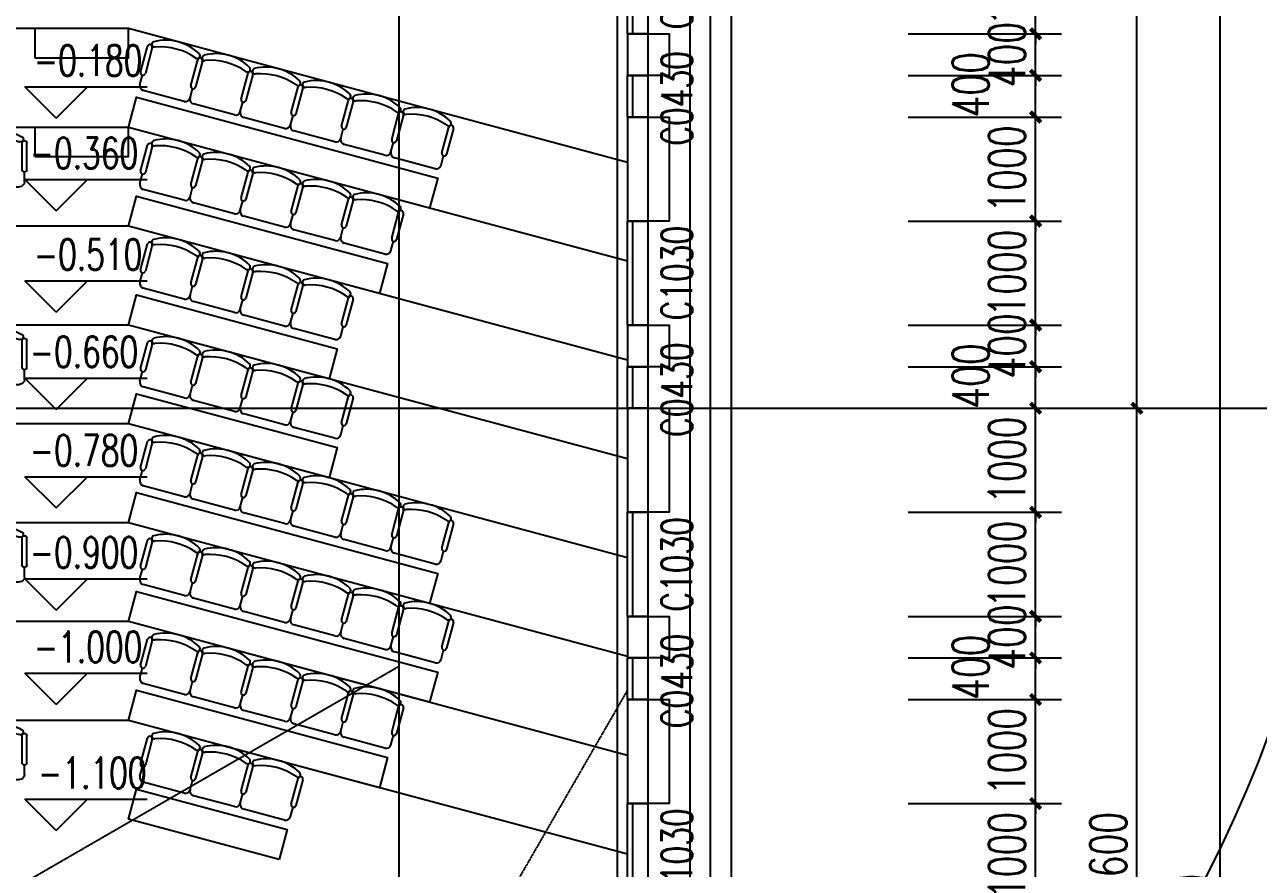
# Model space of a CAD drawing. Header units: millimetres. Extents: x 0 to 118900, y 0 to 84100.
# Drawn here: x 80800 to 92665, y 42568 to 50678 of the extents above; entities that cross this region are included whole.
import ezdxf

# ---------------------------------------------------------------- set-up
doc = ezdxf.new("R2010")
doc.units = ezdxf.units.MM
for name, pattern in [('DASH', [0.35, 0.25, -0.1]), ('DASHED2', [0.375, 0.25, -0.125]), ('DOTE', [2.42, 2, -0.2, 0.02, -0.2])]:
    doc.linetypes.add(name, pattern=pattern)
for name, color, linetype in [('AXIS', 3, 'Continuous'), ('DIM_ELEV', 3, 'Continuous'), ('DOTE', 1, 'DOTE'), ('EVTR', 6, 'Continuous'), ('FUR', 36, 'Continuous'), ('PUB_DIM', 3, 'Continuous'), ('PUB_TEXT', 7, 'Continuous'), ('RD-侧石线', 9, 'Continuous'), ('SEE', 5, 'Continuous'), ('STAIR', 201, 'Continuous'), ('WALL', 2, 'Continuous'), ('WINDOW', 4, 'Continuous'), ('WINDOW_TEXT', 7, 'Continuous'), ('排水', 7, 'Continuous')]:
    doc.layers.add(name, color=color, linetype=linetype)
doc.styles.add('_TCH_DIM', font='SIMPLEX', dxfattribs={"bigfont": 'GBCBIG'})
doc.styles.add('_TCH_WINDOW', font='SIMPLEX', dxfattribs={"height": 3.5, "bigfont": 'GBCBIG'})
doc.styles.add('DIM_FONT', font='SIMPLEX', dxfattribs={"width": 0.7, "bigfont": 'GBCBIG'})
doc.dimstyles.new('_TCH_ARCH&&100', dxfattribs={"dimtxt": 350, "dimasz": 100, "dimexe": 250, "dimexo": 300, "dimgap": 100, "dimtad": 1, "dimdec": 0, "dimzin": 0, "dimdsep": 46, "dimtxsty": 'DIM_FONT', "dimblk": 'ARCHTICK', "dimcen": 0.09, "dimclrt": 7, "dimazin": 2, "dimtfac": 1, "dimtdec": 0, "dimtix": 1, "dimtmove": 2, "dimatfit": 3, "dimldrblk": 'ARCHTICK', "dimfxl": 1, "dimtolj": 1, "dimtzin": 0, "dimarcsym": 0})

# ---------------------------------------------------------------- blocks, each defined once
blk = doc.blocks.new('A$C2A1F14C1')
for p, q in [((39, 208.6), (117, 208.6)), ((136.5, 228.1), (351.1, 228.1)), ((0, -169.6), (0, 169.6)), ((351.1, 189.1), (136.5, 189.1)), ((136.5, -189.1), (351.1, -189.1)), ((39, -208.6), (117, -208.6)), ((351.1, -228.1), (136.5, -228.1))]:
    blk.add_line(p, q)
for centre, radius, start, end in [((39, 169.6), 39, 90, 180), ((136.5, 208.6), 19.5, 90, 270), ((351.1, 208.6), 19.5, 270, 90), ((381.2, 177.5), 21.9, 31.89079, 201.23931), ((-116.1, 0), 506.2, 340.42457, 19.57543), ((68.4, 0), 381.6, 330.29121, 29.70879), ((39, -169.6), 39, 180, 270), ((136.5, -208.6), 19.5, 90, 270), ((351.1, -208.6), 19.5, 270, 90), ((381.2, -177.5), 21.9, 158.76069, 328.10921)]:
    blk.add_arc(centre, radius, start, end)
blk = doc.blocks.new('_ArchTick')
at = {"color": 0, "linetype": 'ByBlock', "const_width": 0.4}
blk.add_lwpolyline([(-0.5, -0.5), (0.5, 0.5)], dxfattribs=at)
blk = doc.blocks.new('*D77')
at = {"layer": 'AXIS', "color": 0, "lineweight": -2, "transparency": 16777216}
for p, q in [((796344, 1609853), (799594, 1609853)), ((799344, 1542653), (799344, 1609853)), ((796344, 1542653), (799594, 1542653))]:
    blk.add_line(p, q, dxfattribs=at)
at = {"layer": 'Defpoints', "color": 0, "transparency": 16777216}
for p in [(796044, 1609853), (799344, 1609853), (796044, 1542653)]:
    blk.add_point(p, dxfattribs=at)
at = {"layer": 'AXIS', "color": 0, "lineweight": -2, "transparency": 16777216, "xscale": 100, "yscale": 100, "zscale": 100}
for p, rotation in [((799344, 1609853), 90), ((799344, 1542653), 270)]:
    blk.add_blockref('_ArchTick', p, dxfattribs=dict(at, rotation=rotation))
at = {"layer": 'AXIS', "color": 7, "transparency": 16777216, "insert": (799069, 1576253), "char_height": 350, "attachment_point": 5, "rotation": 90, "style": 'DIM_FONT'}
blk.add_mtext('\\A1;67200', dxfattribs=at)
blk = doc.blocks.new('*D83')
at = {"layer": 'AXIS', "color": 0, "lineweight": -2, "transparency": 16777216}
for p, q in [((796344, 1581253), (798794, 1581253)), ((798544, 1572653), (798544, 1581253)), ((796344, 1572653), (798794, 1572653))]:
    blk.add_line(p, q, dxfattribs=at)
at = {"layer": 'Defpoints', "color": 0, "transparency": 16777216}
for p in [(796044, 1581253), (798544, 1581253), (796044, 1572653)]:
    blk.add_point(p, dxfattribs=at)
at = {"layer": 'AXIS', "color": 0, "lineweight": -2, "transparency": 16777216, "xscale": 100, "yscale": 100, "zscale": 100}
for p, rotation in [((798544, 1581253), 90), ((798544, 1572653), 270)]:
    blk.add_blockref('_ArchTick', p, dxfattribs=dict(at, rotation=rotation))
at = {"layer": 'AXIS', "color": 7, "transparency": 16777216, "insert": (798269, 1576953), "char_height": 350, "attachment_point": 5, "rotation": 90, "style": 'DIM_FONT'}
blk.add_mtext('\\A1;8600', dxfattribs=at)
blk = doc.blocks.new('*D84')
at = {"layer": 'AXIS', "color": 0, "lineweight": -2, "transparency": 16777216}
for p, q in [((796344, 1589853), (798794, 1589853)), ((798544, 1581253), (798544, 1589853)), ((796344, 1581253), (798794, 1581253))]:
    blk.add_line(p, q, dxfattribs=at)
at = {"layer": 'Defpoints', "color": 0, "transparency": 16777216}
for p in [(796044, 1589853), (798544, 1589853), (796044, 1581253)]:
    blk.add_point(p, dxfattribs=at)
at = {"layer": 'AXIS', "color": 0, "lineweight": -2, "transparency": 16777216, "xscale": 100, "yscale": 100, "zscale": 100}
for p, rotation in [((798544, 1589853), 90), ((798544, 1581253), 270)]:
    blk.add_blockref('_ArchTick', p, dxfattribs=dict(at, rotation=rotation))
at = {"layer": 'AXIS', "color": 7, "transparency": 16777216, "insert": (798269, 1585553), "char_height": 350, "attachment_point": 5, "rotation": 90, "style": 'DIM_FONT'}
blk.add_mtext('\\A1;8600', dxfattribs=at)
blk = doc.blocks.new('$WINLIB2D$00000004')
at = {"color": 0}
for points in [[(-0.5, 0.5), (-0.5, -0.5)], [(-0.5, 0.5), (0.5, 0.5)], [(0.5, -0.5), (0.5, 0.5)], [(-0.5, 0.241), (0.5, 0.241)], [(-0.5, -0.5), (0.5, -0.5)]]:
    blk.add_lwpolyline(points, dxfattribs=at)
blk = doc.blocks.new('*D243')
at = {"layer": 'Defpoints', "color": 0, "transparency": 16777216}
for p in [(88998, 43190), (90523, 43190), (88998, 42190)]:
    blk.add_point(p, dxfattribs=at)
at = {"layer": 'PUB_DIM', "color": 0, "lineweight": -2, "transparency": 16777216}
for p, q in [((89298, 43190), (90773, 43190)), ((90523, 43190), (90523, 43290)), ((90523, 42190), (90523, 43190)), ((89298, 42190), (90773, 42190)), ((90523, 42190), (90523, 42090))]:
    blk.add_line(p, q, dxfattribs=at)
at = {"layer": 'PUB_DIM', "color": 0, "lineweight": -2, "transparency": 16777216, "xscale": 100, "yscale": 100, "zscale": 100}
for p, rotation in [((90523, 43190), 270), ((90523, 42190), 90)]:
    blk.add_blockref('_ArchTick', p, dxfattribs=dict(at, rotation=rotation))
at = {"layer": 'PUB_DIM', "color": 7, "transparency": 16777216, "insert": (90248, 42690), "char_height": 350, "attachment_point": 5, "rotation": 90, "style": 'DIM_FONT'}
blk.add_mtext('\\A1;1000', dxfattribs=at)
blk = doc.blocks.new('*D244')
at = {"layer": 'Defpoints', "color": 0, "transparency": 16777216}
for p in [(88998, 44190), (90523, 44190), (88998, 43190)]:
    blk.add_point(p, dxfattribs=at)
at = {"layer": 'PUB_DIM', "color": 0, "lineweight": -2, "transparency": 16777216}
for p, q in [((90523, 44190), (90523, 44290)), ((89298, 44190), (90773, 44190)), ((90523, 43190), (90523, 44190)), ((89298, 43190), (90773, 43190)), ((90523, 43190), (90523, 43090))]:
    blk.add_line(p, q, dxfattribs=at)
at = {"layer": 'PUB_DIM', "color": 0, "lineweight": -2, "transparency": 16777216, "xscale": 100, "yscale": 100, "zscale": 100}
for p, rotation in [((90523, 44190), 270), ((90523, 43190), 90)]:
    blk.add_blockref('_ArchTick', p, dxfattribs=dict(at, rotation=rotation))
at = {"layer": 'PUB_DIM', "color": 7, "transparency": 16777216, "insert": (90248, 43690), "char_height": 350, "attachment_point": 5, "rotation": 90, "style": 'DIM_FONT'}
blk.add_mtext('\\A1;1000', dxfattribs=at)
blk = doc.blocks.new('*D245')
at = {"layer": 'Defpoints', "color": 0, "transparency": 16777216}
for p in [(88998, 44590), (90523, 44590), (88998, 44190)]:
    blk.add_point(p, dxfattribs=at)
at = {"layer": 'PUB_DIM', "color": 0, "lineweight": -2, "transparency": 16777216}
for p, q in [((89298, 44590), (90773, 44590)), ((90523, 44190), (90523, 44590)), ((89298, 44190), (90773, 44190))]:
    blk.add_line(p, q, dxfattribs=at)
at = {"layer": 'PUB_DIM', "color": 0, "lineweight": -2, "transparency": 16777216, "xscale": 100, "yscale": 100, "zscale": 100}
for p, rotation in [((90523, 44590), 90), ((90523, 44190), 270)]:
    blk.add_blockref('_ArchTick', p, dxfattribs=dict(at, rotation=rotation))
at = {"layer": 'PUB_DIM', "color": 7, "transparency": 16777216, "insert": (89898, 44500), "char_height": 350, "attachment_point": 5, "rotation": 90, "style": 'DIM_FONT'}
blk.add_mtext('\\A1;400', dxfattribs=at)
blk = doc.blocks.new('*D246')
at = {"layer": 'Defpoints', "color": 0, "transparency": 16777216}
for p in [(88998, 44990), (90523, 44990), (88998, 44590)]:
    blk.add_point(p, dxfattribs=at)
at = {"layer": 'PUB_DIM', "color": 0, "lineweight": -2, "transparency": 16777216}
for p, q in [((90523, 44990), (90523, 45090)), ((89298, 44990), (90773, 44990)), ((90523, 44590), (90523, 44990)), ((89298, 44590), (90773, 44590)), ((90523, 44590), (90523, 44490))]:
    blk.add_line(p, q, dxfattribs=at)
at = {"layer": 'PUB_DIM', "color": 0, "lineweight": -2, "transparency": 16777216, "xscale": 100, "yscale": 100, "zscale": 100}
for p, rotation in [((90523, 44990), 270), ((90523, 44590), 90)]:
    blk.add_blockref('_ArchTick', p, dxfattribs=dict(at, rotation=rotation))
at = {"layer": 'PUB_DIM', "color": 7, "transparency": 16777216, "insert": (90248, 44790), "char_height": 350, "attachment_point": 5, "rotation": 90, "style": 'DIM_FONT'}
blk.add_mtext('\\A1;400', dxfattribs=at)
blk = doc.blocks.new('*D247')
at = {"layer": 'Defpoints', "color": 0, "transparency": 16777216}
for p in [(88998, 45990), (90523, 45990), (88998, 44990)]:
    blk.add_point(p, dxfattribs=at)
at = {"layer": 'PUB_DIM', "color": 0, "lineweight": -2, "transparency": 16777216}
for p, q in [((90523, 45990), (90523, 46090)), ((89298, 45990), (90773, 45990)), ((90523, 44990), (90523, 45990)), ((89298, 44990), (90773, 44990)), ((90523, 44990), (90523, 44890))]:
    blk.add_line(p, q, dxfattribs=at)
at = {"layer": 'PUB_DIM', "color": 0, "lineweight": -2, "transparency": 16777216, "xscale": 100, "yscale": 100, "zscale": 100}
for p, rotation in [((90523, 45990), 270), ((90523, 44990), 90)]:
    blk.add_blockref('_ArchTick', p, dxfattribs=dict(at, rotation=rotation))
at = {"layer": 'PUB_DIM', "color": 7, "transparency": 16777216, "insert": (90248, 45490), "char_height": 350, "attachment_point": 5, "rotation": 90, "style": 'DIM_FONT'}
blk.add_mtext('\\A1;1000', dxfattribs=at)
blk = doc.blocks.new('*D248')
at = {"layer": 'Defpoints', "color": 0, "transparency": 16777216}
for p in [(88998, 46990), (90523, 46990), (88998, 45990)]:
    blk.add_point(p, dxfattribs=at)
at = {"layer": 'PUB_DIM', "color": 0, "lineweight": -2, "transparency": 16777216}
for p, q in [((89298, 46990), (90773, 46990)), ((90523, 46990), (90523, 47090)), ((90523, 45990), (90523, 46990)), ((89298, 45990), (90773, 45990)), ((90523, 45990), (90523, 45890))]:
    blk.add_line(p, q, dxfattribs=at)
at = {"layer": 'PUB_DIM', "color": 0, "lineweight": -2, "transparency": 16777216, "xscale": 100, "yscale": 100, "zscale": 100}
for p, rotation in [((90523, 46990), 270), ((90523, 45990), 90)]:
    blk.add_blockref('_ArchTick', p, dxfattribs=dict(at, rotation=rotation))
at = {"layer": 'PUB_DIM', "color": 7, "transparency": 16777216, "insert": (90248, 46490), "char_height": 350, "attachment_point": 5, "rotation": 90, "style": 'DIM_FONT'}
blk.add_mtext('\\A1;1000', dxfattribs=at)
blk = doc.blocks.new('*D249')
at = {"layer": 'Defpoints', "color": 0, "transparency": 16777216}
for p in [(88998, 47390), (90523, 47390), (88998, 46990)]:
    blk.add_point(p, dxfattribs=at)
at = {"layer": 'PUB_DIM', "color": 0, "lineweight": -2, "transparency": 16777216}
for p, q in [((89298, 47390), (90773, 47390)), ((90523, 46990), (90523, 47390)), ((89298, 46990), (90773, 46990))]:
    blk.add_line(p, q, dxfattribs=at)
at = {"layer": 'PUB_DIM', "color": 0, "lineweight": -2, "transparency": 16777216, "xscale": 100, "yscale": 100, "zscale": 100}
for p, rotation in [((90523, 47390), 90), ((90523, 46990), 270)]:
    blk.add_blockref('_ArchTick', p, dxfattribs=dict(at, rotation=rotation))
at = {"layer": 'PUB_DIM', "color": 7, "transparency": 16777216, "insert": (89898, 47300), "char_height": 350, "attachment_point": 5, "rotation": 90, "style": 'DIM_FONT'}
blk.add_mtext('\\A1;400', dxfattribs=at)
blk = doc.blocks.new('*D250')
at = {"layer": 'Defpoints', "color": 0, "transparency": 16777216}
for p in [(88998, 47790), (90523, 47790), (88998, 47390)]:
    blk.add_point(p, dxfattribs=at)
at = {"layer": 'PUB_DIM', "color": 0, "lineweight": -2, "transparency": 16777216}
for p, q in [((90523, 47790), (90523, 47890)), ((89298, 47790), (90773, 47790)), ((90523, 47390), (90523, 47790)), ((89298, 47390), (90773, 47390)), ((90523, 47390), (90523, 47290))]:
    blk.add_line(p, q, dxfattribs=at)
at = {"layer": 'PUB_DIM', "color": 0, "lineweight": -2, "transparency": 16777216, "xscale": 100, "yscale": 100, "zscale": 100}
for p, rotation in [((90523, 47790), 270), ((90523, 47390), 90)]:
    blk.add_blockref('_ArchTick', p, dxfattribs=dict(at, rotation=rotation))
at = {"layer": 'PUB_DIM', "color": 7, "transparency": 16777216, "insert": (90248, 47590), "char_height": 350, "attachment_point": 5, "rotation": 90, "style": 'DIM_FONT'}
blk.add_mtext('\\A1;400', dxfattribs=at)
blk = doc.blocks.new('*D251')
at = {"layer": 'Defpoints', "color": 0, "transparency": 16777216}
for p in [(88998, 48790), (90523, 48790), (88998, 47790)]:
    blk.add_point(p, dxfattribs=at)
at = {"layer": 'PUB_DIM', "color": 0, "lineweight": -2, "transparency": 16777216}
for p, q in [((90523, 48790), (90523, 48890)), ((89298, 48790), (90773, 48790)), ((90523, 47790), (90523, 48790)), ((89298, 47790), (90773, 47790)), ((90523, 47790), (90523, 47690))]:
    blk.add_line(p, q, dxfattribs=at)
at = {"layer": 'PUB_DIM', "color": 0, "lineweight": -2, "transparency": 16777216, "xscale": 100, "yscale": 100, "zscale": 100}
for p, rotation in [((90523, 48790), 270), ((90523, 47790), 90)]:
    blk.add_blockref('_ArchTick', p, dxfattribs=dict(at, rotation=rotation))
at = {"layer": 'PUB_DIM', "color": 7, "transparency": 16777216, "insert": (90248, 48290), "char_height": 350, "attachment_point": 5, "rotation": 90, "style": 'DIM_FONT'}
blk.add_mtext('\\A1;1000', dxfattribs=at)
blk = doc.blocks.new('*D252')
at = {"layer": 'Defpoints', "color": 0, "transparency": 16777216}
for p in [(88998, 49790), (90523, 49790), (88998, 48790)]:
    blk.add_point(p, dxfattribs=at)
at = {"layer": 'PUB_DIM', "color": 0, "lineweight": -2, "transparency": 16777216}
for p, q in [((90523, 49790), (90523, 49890)), ((89298, 49790), (90773, 49790)), ((90523, 48790), (90523, 49790)), ((89298, 48790), (90773, 48790)), ((90523, 48790), (90523, 48690))]:
    blk.add_line(p, q, dxfattribs=at)
at = {"layer": 'PUB_DIM', "color": 0, "lineweight": -2, "transparency": 16777216, "xscale": 100, "yscale": 100, "zscale": 100}
for p, rotation in [((90523, 49790), 270), ((90523, 48790), 90)]:
    blk.add_blockref('_ArchTick', p, dxfattribs=dict(at, rotation=rotation))
at = {"layer": 'PUB_DIM', "color": 7, "transparency": 16777216, "insert": (90248, 49290), "char_height": 350, "attachment_point": 5, "rotation": 90, "style": 'DIM_FONT'}
blk.add_mtext('\\A1;1000', dxfattribs=at)
blk = doc.blocks.new('*D253')
at = {"layer": 'Defpoints', "color": 0, "transparency": 16777216}
for p in [(88998, 50190), (90523, 50190), (88998, 49790)]:
    blk.add_point(p, dxfattribs=at)
at = {"layer": 'PUB_DIM', "color": 0, "lineweight": -2, "transparency": 16777216}
for p, q in [((89298, 50190), (90773, 50190)), ((90523, 49790), (90523, 50190)), ((89298, 49790), (90773, 49790))]:
    blk.add_line(p, q, dxfattribs=at)
at = {"layer": 'PUB_DIM', "color": 0, "lineweight": -2, "transparency": 16777216, "xscale": 100, "yscale": 100, "zscale": 100}
for p, rotation in [((90523, 50190), 90), ((90523, 49790), 270)]:
    blk.add_blockref('_ArchTick', p, dxfattribs=dict(at, rotation=rotation))
at = {"layer": 'PUB_DIM', "color": 7, "transparency": 16777216, "insert": (89898, 50100), "char_height": 350, "attachment_point": 5, "rotation": 90, "style": 'DIM_FONT'}
blk.add_mtext('\\A1;400', dxfattribs=at)
blk = doc.blocks.new('*D254')
at = {"layer": 'Defpoints', "color": 0, "transparency": 16777216}
for p in [(88998, 50590), (90523, 50590), (88998, 50190)]:
    blk.add_point(p, dxfattribs=at)
at = {"layer": 'PUB_DIM', "color": 0, "lineweight": -2, "transparency": 16777216}
for p, q in [((90523, 50590), (90523, 50690)), ((89298, 50590), (90773, 50590)), ((90523, 50190), (90523, 50590)), ((89298, 50190), (90773, 50190)), ((90523, 50190), (90523, 50090))]:
    blk.add_line(p, q, dxfattribs=at)
at = {"layer": 'PUB_DIM', "color": 0, "lineweight": -2, "transparency": 16777216, "xscale": 100, "yscale": 100, "zscale": 100}
for p, rotation in [((90523, 50590), 270), ((90523, 50190), 90)]:
    blk.add_blockref('_ArchTick', p, dxfattribs=dict(at, rotation=rotation))
at = {"layer": 'PUB_DIM', "color": 7, "transparency": 16777216, "insert": (90248, 50390), "char_height": 350, "attachment_point": 5, "rotation": 90, "style": 'DIM_FONT'}
blk.add_mtext('\\A1;400', dxfattribs=at)
blk = doc.blocks.new('*D255')
at = {"layer": 'Defpoints', "color": 0, "transparency": 16777216}
for p in [(88998, 51590), (90523, 51590), (88998, 50590)]:
    blk.add_point(p, dxfattribs=at)
at = {"layer": 'PUB_DIM', "color": 0, "lineweight": -2, "transparency": 16777216}
for p, q in [((90523, 51590), (90523, 51690)), ((89298, 51590), (90773, 51590)), ((90523, 50590), (90523, 51590)), ((89298, 50590), (90773, 50590)), ((90523, 50590), (90523, 50490))]:
    blk.add_line(p, q, dxfattribs=at)
at = {"layer": 'PUB_DIM', "color": 0, "lineweight": -2, "transparency": 16777216, "xscale": 100, "yscale": 100, "zscale": 100}
for p, rotation in [((90523, 51590), 270), ((90523, 50590), 90)]:
    blk.add_blockref('_ArchTick', p, dxfattribs=dict(at, rotation=rotation))
at = {"layer": 'PUB_DIM', "color": 7, "transparency": 16777216, "insert": (90248, 51090), "char_height": 350, "attachment_point": 5, "rotation": 90, "style": 'DIM_FONT'}
blk.add_mtext('\\A1;1000', dxfattribs=at)
blk = doc.blocks.new('AXIS-NET-07')
at = {"layer": 'AXIS'}
blk.add_line((796044, 1581252.8), (800044, 1581252.8), dxfattribs=at)
at = {"layer": 'DOTE'}
for p, q in [((791444, 1612352.8), (791444, 1540142.8)), ((793544, 1612362.8), (793544, 1572652.8)), ((716444, 1581252.8), (796044, 1581252.8))]:
    blk.add_line(p, q, dxfattribs=at)
at = {"layer": 'AXIS'}
for p1, p2, distance, picture, middle in [((796044, 1542652.8), (796044, 1609852.8), -3300, '*D77', (799069, 1576252.8)), ((796044, 1581252.8), (796044, 1589852.8), -2500, '*D84', (798269, 1585552.8)), ((796044, 1572652.8), (796044, 1581252.8), -2500, '*D83', (798269, 1576952.8))]:
    dim = blk.add_aligned_dim(p1=p1, p2=p2, distance=distance, dimstyle='_TCH_ARCH&&100', dxfattribs=at)
    dim.commit()
    dim.dimension.update_dxf_attribs({"geometry": picture, "text_midpoint": middle})

msp = doc.modelspace()

# ---------------------------------------------------------------- linework, layer by layer
at = {"layer": 'DIM_ELEV'}
for p, q in [((81103, 49780.1), (80803, 50080.1)), ((80803, 50080.1), (81978.2, 50080.1)), ((81103, 49780.1), (81403, 50080.1)), ((81103, 48889.7), (80803, 49189.7)), ((80803, 49189.7), (81978.2, 49189.7)), ((81103, 48889.7), (81403, 49189.7)), ((81103, 47914.8), (80803, 48214.8)), ((80803, 48214.8), (81978.2, 48214.8)), ((81103, 47914.8), (81403, 48214.8)), ((81103, 46979), (80803, 47279)), ((80803, 47279), (81978.2, 47279)), ((81103, 46979), (81403, 47279)), ((81103, 46031.9), (80803, 46331.9)), ((80803, 46331.9), (81978.2, 46331.9)), ((81103, 46031.9), (81403, 46331.9)), ((81103, 45050.7), (80803, 45350.7)), ((80803, 45350.7), (81978.2, 45350.7)), ((81103, 45050.7), (81403, 45350.7)), ((81103, 44142.2), (80803, 44442.2)), ((80803, 44442.2), (81978.2, 44442.2)), ((81103, 44142.2), (81403, 44442.2)), ((81103, 42931.1), (80803, 43231.1)), ((80803, 43231.1), (81978.2, 43231.1)), ((81103, 42931.1), (81403, 43231.1))]:
    msp.add_line(p, q, dxfattribs=at)
at = {"layer": 'DOTE', "ltscale": 20}
msp.add_line((86497.6, 78099.9), (86497.6, 2029.4), dxfattribs=at)
at = {"layer": 'EVTR', "ltscale": 20}
for points in [[(86797.6, 50590), (86997.6, 50590), (86997.6, 50190), (86797.6, 50190)], [(86797.6, 49790), (86997.6, 49790), (86997.6, 48790), (86797.6, 48790)], [(86797.6, 47790), (86997.6, 47790), (86997.6, 47390), (86797.6, 47390)], [(86797.6, 46990), (86997.6, 46990), (86997.6, 45990), (86797.6, 45990)], [(86797.6, 44990), (86997.6, 44990), (86997.6, 44590), (86797.6, 44590)], [(86797.6, 44190), (86997.6, 44190), (86997.6, 43190), (86797.6, 43190)]]:
    msp.add_lwpolyline(points, dxfattribs=at)
at = {"layer": 'FUR'}
for points in [[(84695.3, 48913.4), (81797.5, 49689.9), (81875.1, 49979.7), (84772.9, 49203.2), (84695.3, 48913.4)], [(84212.3, 48092.8), (81797.5, 48739.9), (81875.1, 49029.7), (84290, 48382.6), (84212.3, 48092.8)], [(83729.4, 47272.2), (81797.5, 47789.9), (81875.1, 48079.7), (83807, 47562), (83729.4, 47272.2)], [(83729.4, 46322.2), (81797.5, 46839.9), (81875.1, 47129.7), (83807, 46612), (83729.4, 46322.2)], [(84695.3, 45113.4), (81797.5, 45889.9), (81875.1, 46179.7), (84772.9, 45403.2), (84695.3, 45113.4)], [(84695.3, 44163.4), (81797.5, 44939.9), (81875.1, 45229.7), (84772.9, 44453.2), (84695.3, 44163.4)], [(84212.3, 43342.8), (81797.5, 43989.9), (81875.1, 44279.7), (84290, 43632.6), (84212.3, 43342.8)], [(83246.4, 42651.7), (81797.5, 43039.9), (81875.1, 43329.7), (83324, 42941.4), (83246.4, 42651.7)]]:
    msp.add_lwpolyline(points, dxfattribs=at)
at = {"layer": 'RD-侧石线'}
msp.add_lwpolyline([(45797.6, 31989.5, -1.9943997), (55387.6, 44832.1, 0.3382133), (66964.7, 35989.5), (81497.7, 35989.5, 0.4142115), (93497.6, 47989.5), (93497.6, 83100)], format="xyb", dxfattribs=at)
at = {"layer": 'SEE'}
for points in [[(86597.6, 49353.7), (81797.5, 50639.9), (73297.5, 50639.9), (68997.6, 49487.7)], [(86597.6, 48403.7), (81797.5, 49689.9), (73297.5, 49689.9), (68997.6, 48537.7)], [(86597.6, 47453.7), (81797.5, 48739.9), (73297.5, 48739.9), (68997.6, 47587.7)], [(86597.6, 46503.7), (81797.5, 47789.9), (73297.5, 47789.9), (68997.6, 46637.7)], [(86597.6, 45553.7), (81797.5, 46839.9), (73297.5, 46839.9), (68997.6, 45687.7)], [(86597.6, 44603.7), (81797.5, 45889.9), (73297.5, 45889.9), (68997.6, 44737.7)], [(86597.6, 43653.7), (81797.5, 44939.9), (73297.5, 44939.9), (68997.6, 43787.7)], [(86597.6, 42703.7), (81797.5, 43989.9), (73297.5, 43989.9), (68997.6, 42837.7)]]:
    msp.add_lwpolyline(points, dxfattribs=at)
at = {"layer": 'SEE', "ltscale": 20}
for points in [[(80897.5, 50359.9), (81797.5, 50359.9), (81797.5, 50639.9), (80897.5, 50639.9)], [(80897.5, 49409.9), (81797.5, 49409.9), (81797.5, 49689.9), (80897.5, 49689.9)]]:
    msp.add_lwpolyline(points, close=True, dxfattribs=at)
at = {"layer": 'SEE', "linetype": 'DASH'}
msp.add_lwpolyline([(73797.6, 38389.9), (84397.6, 44509.8)], dxfattribs=at)
at = {"layer": 'STAIR', "linetype": 'DASHED2'}
for points in [[(68597.6, 52689.9), (68397.6, 52689.9), (68397.6, 37689.9), (87397.6, 37689.9), (87397.6, 55689.9), (86797.6, 55689.9)], [(86597.6, 44280.8), (84697.6, 40989.9)]]:
    msp.add_lwpolyline(points, dxfattribs=at)
at = {"layer": 'WALL'}
for p, q in [((86597.6, 50590), (86597.6, 50190)), ((86797.6, 50590), (86597.6, 50590)), ((86797.6, 50190), (86797.6, 50590)), ((86597.6, 50190), (86797.6, 50190)), ((86597.6, 49790), (86597.6, 48790)), ((86797.6, 49790), (86597.6, 49790)), ((86797.6, 48790), (86797.6, 49790)), ((86597.6, 48790), (86797.6, 48790)), ((86597.6, 47790), (86597.6, 47390)), ((86797.6, 47790), (86597.6, 47790)), ((86797.6, 47390), (86797.6, 47790)), ((86597.6, 47390), (86797.6, 47390)), ((86597.6, 46990), (86597.6, 45990)), ((86797.6, 46990), (86597.6, 46990)), ((86797.6, 45990), (86797.6, 46990)), ((86597.6, 45990), (86797.6, 45990)), ((86597.6, 44990), (86597.6, 44590)), ((86797.6, 44990), (86597.6, 44990)), ((86797.6, 44590), (86797.6, 44990)), ((86597.6, 44590), (86797.6, 44590)), ((86597.6, 44190), (86597.6, 43190)), ((86797.6, 44190), (86597.6, 44190)), ((86797.6, 43190), (86797.6, 44190)), ((86597.6, 43190), (86797.6, 43190))]:
    msp.add_line(p, q, dxfattribs=at)
at = {"layer": '排水'}
msp.add_lwpolyline([(70597.6, 30889.9), (29497.6, 30889.9), (29497.6, 54489.9), (67997.6, 54489.9), (67997.6, 37289.9), (87597.1, 37289.9), (87597.1, 76689.9), (61397.6, 76689.9), (61397.6, 76289.9), (87197.1, 76289.9), (87197.1, 37689.9), (68397.6, 37689.9), (68397.6, 54889.9), (29097.6, 54889.9), (29097.6, 51789.9)], dxfattribs=at)

# ---------------------------------------------------------------- block references
at = {"layer": 'DOTE'}
msp.add_blockref('AXIS-NET-07', (-707046.5, -1534262.9), dxfattribs=at)
at = {"layer": 'FUR', "extrusion": (0, 0, -1), "yscale": 1.198432564735413, "zscale": -1.198432564735413}
for p, xscale, rotation in [((-82137.4, 49992.5), -1.198432564735413, 284.9999964757166), ((-82620.4, 49863.1), -1.198432564735413, 284.9999964757166), ((-83103.3, 49733.7), -1.198432564735413, 284.9999964757166), ((-83586.3, 49604.3), -1.198432564735413, 284.9999964757166), ((-84069.3, 49474.9), -1.198432564735413, 284.9999964757166), ((-84552.2, 49345.5), -1.198432564735413, 284.9999964757166), ((-80547.5, 49120.2), 1.198432564735413, 90), ((-82137.4, 49042.5), -1.198432564735413, 284.9999964757166), ((-82620.4, 48913.1), -1.198432564735413, 284.9999964757166), ((-83103.3, 48783.7), -1.198432564735413, 284.9999964757166), ((-83586.3, 48654.3), -1.198432564735413, 284.9999964757166), ((-84069.3, 48524.9), -1.198432564735413, 284.9999964757166), ((-82137.4, 48092.5), -1.198432564735413, 284.9999964757166), ((-82620.4, 47963.1), -1.198432564735413, 284.9999964757166), ((-83103.3, 47833.7), -1.198432564735413, 284.9999964757166), ((-83586.3, 47704.3), -1.198432564735413, 284.9999964757166), ((-80547.5, 47220.2), 1.198432564735413, 90), ((-82137.4, 47142.5), -1.198432564735413, 284.9999964757166), ((-82620.4, 47013.1), -1.198432564735413, 284.9999964757166), ((-83103.3, 46883.7), -1.198432564735413, 284.9999964757166), ((-83586.3, 46754.3), -1.198432564735413, 284.9999964757166), ((-82137.4, 46192.5), -1.198432564735413, 284.9999964757166), ((-82620.4, 46063.1), -1.198432564735413, 284.9999964757166), ((-83103.3, 45933.7), -1.198432564735413, 284.9999964757166), ((-83586.3, 45804.3), -1.198432564735413, 284.9999964757166), ((-84069.3, 45674.9), -1.198432564735413, 284.9999964757166), ((-84552.2, 45545.5), -1.198432564735413, 284.9999964757166), ((-80547.5, 45320.2), 1.198432564735413, 90), ((-82137.4, 45242.5), -1.198432564735413, 284.9999964757166), ((-82620.4, 45113.1), -1.198432564735413, 284.9999964757166), ((-83103.3, 44983.7), -1.198432564735413, 284.9999964757166), ((-83586.3, 44854.3), -1.198432564735413, 284.9999964757166), ((-84069.3, 44724.9), -1.198432564735413, 284.9999964757166), ((-84552.2, 44595.5), -1.198432564735413, 284.9999964757166), ((-82137.4, 44292.5), -1.198432564735413, 284.9999964757166), ((-82620.4, 44163.1), -1.198432564735413, 284.9999964757166), ((-83103.3, 44033.7), -1.198432564735413, 284.9999964757166), ((-83586.3, 43904.3), -1.198432564735413, 284.9999964757166), ((-84069.3, 43774.9), -1.198432564735413, 284.9999964757166), ((-80547.5, 43420.2), 1.198432564735413, 90), ((-82137.4, 43342.5), -1.198432564735413, 284.9999964757166), ((-82620.4, 43213.1), -1.198432564735413, 284.9999964757166), ((-83103.3, 43083.7), -1.198432564735413, 284.9999964757166)]:
    msp.add_blockref('A$C2A1F14C1', p, dxfattribs=dict(at, xscale=xscale, rotation=rotation))
at = {"layer": 'WINDOW'}
ref = msp.add_blockref('$WINLIB2D$00000004', (86697.6, 51090), dxfattribs=dict(at, xscale=-1000, yscale=-200, zscale=-1000, rotation=270.0000000000012))
ref.add_attrib('A', 'C1030', (87221.3, 50635), dxfattribs={"layer": 'WINDOW_TEXT', "ltscale": 20, "height": 297.5, "rotation": 90, "style": '_TCH_WINDOW', "width": 0.705882})
ref = msp.add_blockref('$WINLIB2D$00000004', (86697.6, 49990), dxfattribs=dict(at, xscale=-400, yscale=-200, zscale=-400, rotation=270.0000000000012))
ref.add_attrib('A', 'C0430', (87221.3, 49515), dxfattribs={"layer": 'WINDOW_TEXT', "ltscale": 20, "height": 297.5, "rotation": 90, "style": '_TCH_WINDOW', "width": 0.705882})
ref = msp.add_blockref('$WINLIB2D$00000004', (86697.6, 48290), dxfattribs=dict(at, xscale=-1000, yscale=-200, zscale=-1000, rotation=270.0000000000012))
ref.add_attrib('A', 'C1030', (87221.3, 47835), dxfattribs={"layer": 'WINDOW_TEXT', "ltscale": 20, "height": 297.5, "rotation": 90, "style": '_TCH_WINDOW', "width": 0.705882})
ref = msp.add_blockref('$WINLIB2D$00000004', (86697.6, 47190), dxfattribs=dict(at, xscale=-400, yscale=-200, zscale=-400, rotation=270.0000000000012))
ref.add_attrib('A', 'C0430', (87221.3, 46715), dxfattribs={"layer": 'WINDOW_TEXT', "ltscale": 20, "height": 297.5, "rotation": 90, "style": '_TCH_WINDOW', "width": 0.705882})
ref = msp.add_blockref('$WINLIB2D$00000004', (86697.6, 45490), dxfattribs=dict(at, xscale=-1000, yscale=-200, zscale=-1000, rotation=270.0000000000012))
ref.add_attrib('A', 'C1030', (87221.3, 45035), dxfattribs={"layer": 'WINDOW_TEXT', "ltscale": 20, "height": 297.5, "rotation": 90, "style": '_TCH_WINDOW', "width": 0.705882})
ref = msp.add_blockref('$WINLIB2D$00000004', (86697.6, 44390), dxfattribs=dict(at, xscale=-400, yscale=-200, zscale=-400, rotation=270.0000000000012))
ref.add_attrib('A', 'C0430', (87221.3, 43915), dxfattribs={"layer": 'WINDOW_TEXT', "ltscale": 20, "height": 297.5, "rotation": 90, "style": '_TCH_WINDOW', "width": 0.705882})
ref = msp.add_blockref('$WINLIB2D$00000004', (86697.6, 42690), dxfattribs=dict(at, xscale=-1000, yscale=-200, zscale=-1000, rotation=270.0000000000012))
ref.add_attrib('A', 'C1030', (87221.3, 42235), dxfattribs={"layer": 'WINDOW_TEXT', "ltscale": 20, "height": 297.5, "rotation": 90, "style": '_TCH_WINDOW', "width": 0.705882})

# ---------------------------------------------------------------- texts
at = {"layer": 'PUB_TEXT', "style": '_TCH_DIM', "width": 0.705882}
for s, p in [('-0.180', (80888.2, 50185.1)), ('-0.360', (80848.2, 49294.7)), ('-0.510', (80888.2, 48319.8)), ('-0.660', (80848.2, 47384)), ('-0.780', (80848.2, 46436.9)), ('-0.900', (80848.2, 45455.7)), ('-1.000', (80888.2, 44547.2)), ('-1.100', (80928.2, 43336.1))]:
    msp.add_text(s, height=297.5, dxfattribs=at).set_placement(p)

# ---------------------------------------------------------------- dimensions: what is measured, and where the dimension line sits
at = {"layer": 'PUB_DIM'}
for p1, p2, picture, middle in [((88997.6, 50590), (88997.6, 51590), '*D255', (90247.6, 51090)), ((88997.6, 50190), (88997.6, 50590), '*D254', (90247.6, 50390)), ((88997.6, 48790), (88997.6, 49790), '*D252', (90247.6, 49290)), ((88997.6, 47790), (88997.6, 48790), '*D251', (90247.6, 48290)), ((88997.6, 47390), (88997.6, 47790), '*D250', (90247.6, 47590)), ((88997.6, 45990), (88997.6, 46990), '*D248', (90247.6, 46490)), ((88997.6, 44990), (88997.6, 45990), '*D247', (90247.6, 45490)), ((88997.6, 44590), (88997.6, 44990), '*D246', (90247.6, 44790)), ((88997.6, 43190), (88997.6, 44190), '*D244', (90247.6, 43690)), ((88997.6, 42190), (88997.6, 43190), '*D243', (90247.6, 42690))]:
    dim = msp.add_aligned_dim(p1=p1, p2=p2, distance=-1525, dimstyle='_TCH_ARCH&&100', dxfattribs=at)
    dim.commit()
    dim.dimension.update_dxf_attribs({"geometry": picture, "text_midpoint": middle})
for base, p1, p2, picture, middle in [((90522.6, 50190), (88997.6, 49790), (88997.6, 50190), '*D253', (89897.6, 50100)), ((90522.6, 47390), (88997.6, 46990), (88997.6, 47390), '*D249', (89897.6, 47300)), ((90522.6, 44590), (88997.6, 44190), (88997.6, 44590), '*D245', (89897.6, 44500))]:
    dim = msp.add_linear_dim(base=base, p1=p1, p2=p2, angle=90, dimstyle='_TCH_ARCH&&100', dxfattribs=at)
    dim.commit()
    dim.dimension.update_dxf_attribs({"geometry": picture, "text_midpoint": middle, "dimtype": 161})

doc.saveas('drawing.dxf')
